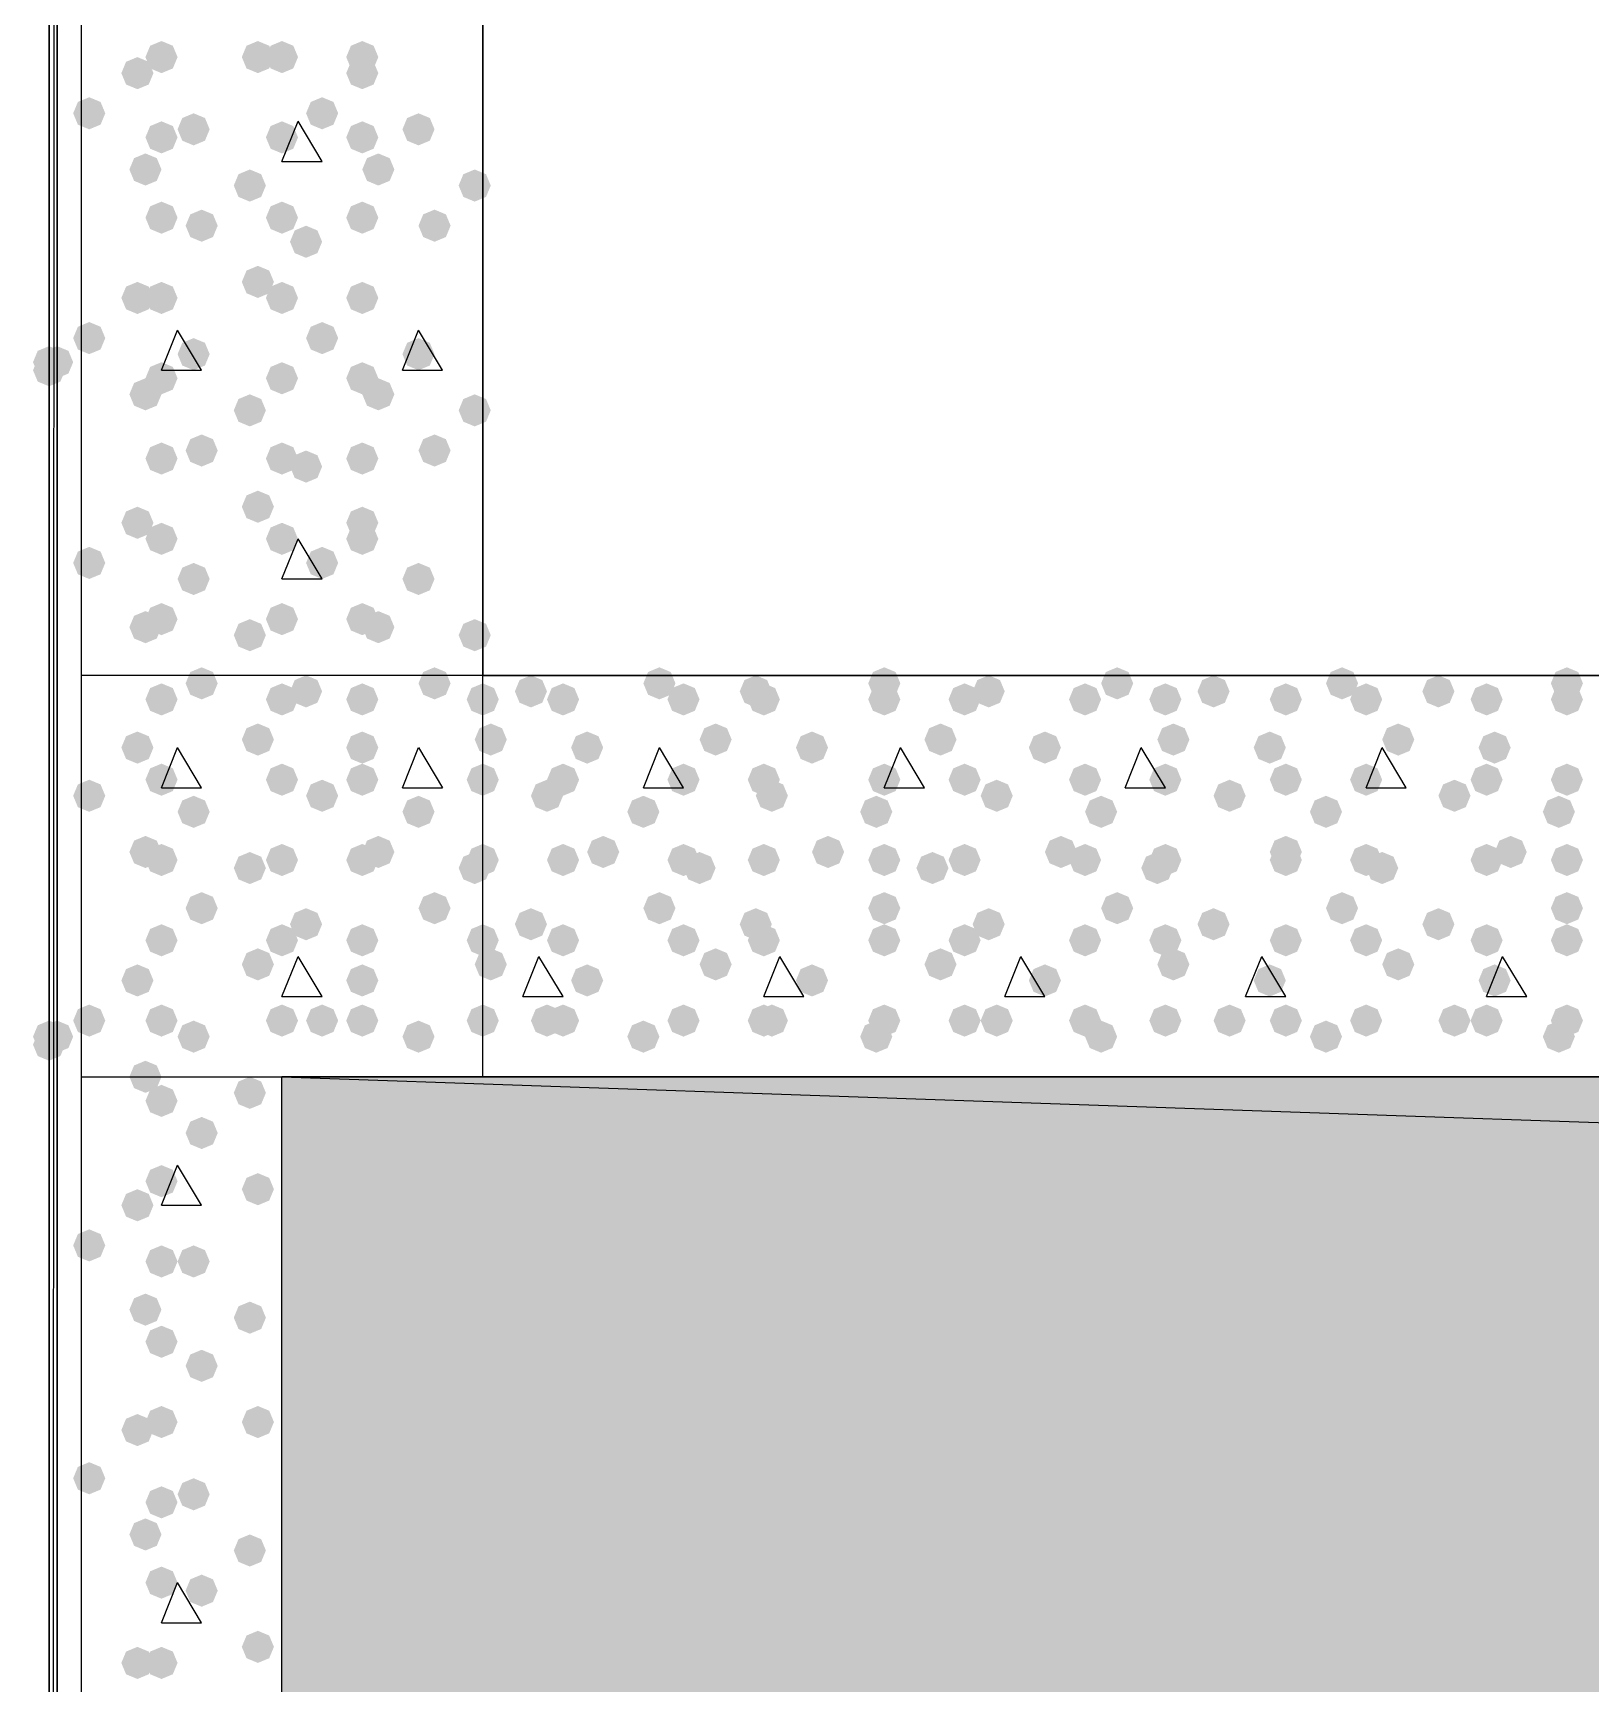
# Model space of a CAD drawing. Header units: millimetres. Extents: x 0 to 420, y 0 to 297.
# Drawn here: x 32.22 to 40.43, y 157.29 to 165.99 of the extents above; entities that cross this region are included whole.
import ezdxf

# ---------------------------------------------------------------- set-up
doc = ezdxf.new("R2010")
doc.units = ezdxf.units.MM
doc.layers.get('0').update_dxf_attribs({"linetype": 'CONTINUOUS'})

msp = doc.modelspace()

# ---------------------------------------------------------------- hatches: boundary and pattern name
at = {"true_color": 0x000007}
h = msp.add_hatch(color=0, dxfattribs=at)
h.paths.add_polyline_path([(32.342667, 226.271667), (32.342667, 82.677)], flags=0)
h.paths.add_polyline_path([(32.342667, 82.677), (32.342667, 226.271667)], flags=0)
at = {"true_color": 0x000008}
for points in [[(32.977667, 165.862), (32.952796, 165.802204), (32.893, 165.777333), (32.833204, 165.802204), (32.808333, 165.862), (32.833204, 165.921796), (32.893, 165.946667), (32.952796, 165.921796)], [(33.485667, 165.862), (33.460796, 165.802204), (33.401, 165.777333), (33.341204, 165.802204), (33.316333, 165.862), (33.341204, 165.921796), (33.401, 165.946667), (33.460796, 165.921796)], [(33.612667, 165.862), (33.587796, 165.802204), (33.528, 165.777333), (33.468204, 165.802204), (33.443333, 165.862), (33.468204, 165.921796), (33.528, 165.946667), (33.587796, 165.921796)], [(34.036, 165.862), (34.011129, 165.802204), (33.951333, 165.777333), (33.891537, 165.802204), (33.866667, 165.862), (33.891537, 165.921796), (33.951333, 165.946667), (34.011129, 165.921796)], [(32.850667, 165.777333), (32.825796, 165.717537), (32.766, 165.692667), (32.706204, 165.717537), (32.681333, 165.777333), (32.706204, 165.837129), (32.766, 165.862), (32.825796, 165.837129)], [(34.036, 165.777333), (34.011129, 165.717537), (33.951333, 165.692667), (33.891537, 165.717537), (33.866667, 165.777333), (33.891537, 165.837129), (33.951333, 165.862), (34.011129, 165.837129)], [(32.596667, 165.565667), (32.571796, 165.505871), (32.512, 165.481), (32.452204, 165.505871), (32.427333, 165.565667), (32.452204, 165.625462), (32.512, 165.650333), (32.571796, 165.625463)], [(33.824333, 165.565667), (33.799462, 165.505871), (33.739667, 165.481), (33.679871, 165.505871), (33.655, 165.565667), (33.679871, 165.625462), (33.739667, 165.650333), (33.799462, 165.625463)], [(33.147, 165.481), (33.122129, 165.421204), (33.062333, 165.396333), (33.002538, 165.421204), (32.977667, 165.481), (33.002537, 165.540796), (33.062333, 165.565667), (33.122129, 165.540796)], [(34.332333, 165.481), (34.307463, 165.421204), (34.247667, 165.396333), (34.187871, 165.421204), (34.163, 165.481), (34.187871, 165.540796), (34.247667, 165.565667), (34.307462, 165.540796)], [(32.977667, 165.438667), (32.952796, 165.378871), (32.893, 165.354), (32.833204, 165.378871), (32.808333, 165.438667), (32.833204, 165.498462), (32.893, 165.523333), (32.952796, 165.498463)], [(33.612667, 165.438667), (33.587796, 165.378871), (33.528, 165.354), (33.468204, 165.378871), (33.443333, 165.438667), (33.468204, 165.498462), (33.528, 165.523333), (33.587796, 165.498463)], [(34.036, 165.438667), (34.011129, 165.378871), (33.951333, 165.354), (33.891537, 165.378871), (33.866667, 165.438667), (33.891537, 165.498462), (33.951333, 165.523333), (34.011129, 165.498463)], [(32.893, 165.269333), (32.868129, 165.209537), (32.808333, 165.184667), (32.748537, 165.209537), (32.723667, 165.269333), (32.748537, 165.329129), (32.808333, 165.354), (32.868129, 165.329129)], [(34.120667, 165.269333), (34.095796, 165.209537), (34.036, 165.184667), (33.976204, 165.209537), (33.951333, 165.269333), (33.976204, 165.329129), (34.036, 165.354), (34.095796, 165.329129)], [(33.443333, 165.184667), (33.418463, 165.124871), (33.358667, 165.1), (33.298871, 165.124871), (33.274, 165.184667), (33.298871, 165.244462), (33.358667, 165.269333), (33.418462, 165.244463)], [(34.628667, 165.184667), (34.603796, 165.124871), (34.544, 165.1), (34.484204, 165.124871), (34.459333, 165.184667), (34.484204, 165.244462), (34.544, 165.269333), (34.603796, 165.244463)], [(32.977667, 165.015333), (32.952796, 164.955537), (32.893, 164.930667), (32.833204, 164.955537), (32.808333, 165.015333), (32.833204, 165.075129), (32.893, 165.1), (32.952796, 165.075129)], [(33.189333, 164.973), (33.164462, 164.913204), (33.104667, 164.888333), (33.044871, 164.913204), (33.02, 164.973), (33.044871, 165.032796), (33.104667, 165.057667), (33.164462, 165.032796)], [(33.612667, 165.015333), (33.587796, 164.955537), (33.528, 164.930667), (33.468204, 164.955537), (33.443333, 165.015333), (33.468204, 165.075129), (33.528, 165.1), (33.587796, 165.075129)], [(34.036, 165.015333), (34.011129, 164.955537), (33.951333, 164.930667), (33.891537, 164.955537), (33.866667, 165.015333), (33.891537, 165.075129), (33.951333, 165.1), (34.011129, 165.075129)], [(34.417, 164.973), (34.392129, 164.913204), (34.332333, 164.888333), (34.272538, 164.913204), (34.247667, 164.973), (34.272537, 165.032796), (34.332333, 165.057667), (34.392129, 165.032796)], [(33.739667, 164.888333), (33.714796, 164.828537), (33.655, 164.803667), (33.595204, 164.828537), (33.570333, 164.888333), (33.595204, 164.948129), (33.655, 164.973), (33.714796, 164.948129)], [(33.485667, 164.676667), (33.460796, 164.616871), (33.401, 164.592), (33.341204, 164.616871), (33.316333, 164.676667), (33.341204, 164.736462), (33.401, 164.761333), (33.460796, 164.736463)], [(32.850667, 164.592), (32.825796, 164.532204), (32.766, 164.507333), (32.706204, 164.532204), (32.681333, 164.592), (32.706204, 164.651796), (32.766, 164.676667), (32.825796, 164.651796)], [(32.977667, 164.592), (32.952796, 164.532204), (32.893, 164.507333), (32.833204, 164.532204), (32.808333, 164.592), (32.833204, 164.651796), (32.893, 164.676667), (32.952796, 164.651796)], [(33.612667, 164.592), (33.587796, 164.532204), (33.528, 164.507333), (33.468204, 164.532204), (33.443333, 164.592), (33.468204, 164.651796), (33.528, 164.676667), (33.587796, 164.651796)], [(34.036, 164.592), (34.011129, 164.532204), (33.951333, 164.507333), (33.891537, 164.532204), (33.866667, 164.592), (33.891537, 164.651796), (33.951333, 164.676667), (34.011129, 164.651796)], [(34.036, 164.592), (34.011129, 164.532204), (33.951333, 164.507333), (33.891537, 164.532204), (33.866667, 164.592), (33.891537, 164.651796), (33.951333, 164.676667), (34.011129, 164.651796)], [(32.596667, 164.380333), (32.571796, 164.320537), (32.512, 164.295667), (32.452204, 164.320537), (32.427333, 164.380333), (32.452204, 164.440129), (32.512, 164.465), (32.571796, 164.440129)], [(33.824333, 164.380333), (33.799462, 164.320537), (33.739667, 164.295667), (33.679871, 164.320537), (33.655, 164.380333), (33.679871, 164.440129), (33.739667, 164.465), (33.799462, 164.440129)], [(33.147, 164.295667), (33.122129, 164.235871), (33.062333, 164.211), (33.002538, 164.235871), (32.977667, 164.295667), (33.002537, 164.355462), (33.062333, 164.380333), (33.122129, 164.355463)], [(34.332333, 164.295667), (34.307463, 164.235871), (34.247667, 164.211), (34.187871, 164.235871), (34.163, 164.295667), (34.187871, 164.355462), (34.247667, 164.380333), (34.307462, 164.355463)], [(32.977667, 164.168667), (32.952796, 164.108871), (32.893, 164.084), (32.833204, 164.108871), (32.808333, 164.168667), (32.833204, 164.228462), (32.893, 164.253333), (32.952796, 164.228463)], [(33.612667, 164.168667), (33.587796, 164.108871), (33.528, 164.084), (33.468204, 164.108871), (33.443333, 164.168667), (33.468204, 164.228462), (33.528, 164.253333), (33.587796, 164.228463)], [(34.036, 164.168667), (34.011129, 164.108871), (33.951333, 164.084), (33.891537, 164.108871), (33.866667, 164.168667), (33.891537, 164.228462), (33.951333, 164.253333), (34.011129, 164.228463)], [(32.893, 164.084), (32.868129, 164.024204), (32.808333, 163.999333), (32.748537, 164.024204), (32.723667, 164.084), (32.748537, 164.143796), (32.808333, 164.168667), (32.868129, 164.143796)], [(34.120667, 164.084), (34.095796, 164.024204), (34.036, 163.999333), (33.976204, 164.024204), (33.951333, 164.084), (33.976204, 164.143796), (34.036, 164.168667), (34.095796, 164.143796)], [(33.443333, 163.999333), (33.418463, 163.939537), (33.358667, 163.914667), (33.298871, 163.939537), (33.274, 163.999333), (33.298871, 164.059129), (33.358667, 164.084), (33.418462, 164.059129)], [(34.628667, 163.999333), (34.603796, 163.939537), (34.544, 163.914667), (34.484204, 163.939537), (34.459333, 163.999333), (34.484204, 164.059129), (34.544, 164.084), (34.603796, 164.059129)], [(32.977667, 163.745333), (32.952796, 163.685537), (32.893, 163.660667), (32.833204, 163.685537), (32.808333, 163.745333), (32.833204, 163.805129), (32.893, 163.83), (32.952796, 163.805129)], [(33.189333, 163.787667), (33.164462, 163.727871), (33.104667, 163.703), (33.044871, 163.727871), (33.02, 163.787667), (33.044871, 163.847462), (33.104667, 163.872333), (33.164462, 163.847463)], [(33.612667, 163.745333), (33.587796, 163.685537), (33.528, 163.660667), (33.468204, 163.685537), (33.443333, 163.745333), (33.468204, 163.805129), (33.528, 163.83), (33.587796, 163.805129)], [(34.036, 163.745333), (34.011129, 163.685537), (33.951333, 163.660667), (33.891537, 163.685537), (33.866667, 163.745333), (33.891537, 163.805129), (33.951333, 163.83), (34.011129, 163.805129)], [(34.417, 163.787667), (34.392129, 163.727871), (34.332333, 163.703), (34.272538, 163.727871), (34.247667, 163.787667), (34.272537, 163.847462), (34.332333, 163.872333), (34.392129, 163.847463)], [(33.739667, 163.703), (33.714796, 163.643204), (33.655, 163.618333), (33.595204, 163.643204), (33.570333, 163.703), (33.595204, 163.762796), (33.655, 163.787667), (33.714796, 163.762796)], [(33.485667, 163.491333), (33.460796, 163.431537), (33.401, 163.406667), (33.341204, 163.431537), (33.316333, 163.491333), (33.341204, 163.551129), (33.401, 163.576), (33.460796, 163.551129)], [(32.850667, 163.406667), (32.825796, 163.346871), (32.766, 163.322), (32.706204, 163.346871), (32.681333, 163.406667), (32.706204, 163.466462), (32.766, 163.491333), (32.825796, 163.466463)], [(34.036, 163.406667), (34.011129, 163.346871), (33.951333, 163.322), (33.891537, 163.346871), (33.866667, 163.406667), (33.891537, 163.466462), (33.951333, 163.491333), (34.011129, 163.466463)], [(32.977667, 163.322), (32.952796, 163.262204), (32.893, 163.237333), (32.833204, 163.262204), (32.808333, 163.322), (32.833204, 163.381796), (32.893, 163.406667), (32.952796, 163.381796)], [(33.612667, 163.322), (33.587796, 163.262204), (33.528, 163.237333), (33.468204, 163.262204), (33.443333, 163.322), (33.468204, 163.381796), (33.528, 163.406667), (33.587796, 163.381796)], [(34.036, 163.322), (34.011129, 163.262204), (33.951333, 163.237333), (33.891537, 163.262204), (33.866667, 163.322), (33.891537, 163.381796), (33.951333, 163.406667), (34.011129, 163.381796)], [(32.596667, 163.195), (32.571796, 163.135204), (32.512, 163.110333), (32.452204, 163.135204), (32.427333, 163.195), (32.452204, 163.254796), (32.512, 163.279667), (32.571796, 163.254796)], [(33.824333, 163.195), (33.799462, 163.135204), (33.739667, 163.110333), (33.679871, 163.135204), (33.655, 163.195), (33.679871, 163.254796), (33.739667, 163.279667), (33.799462, 163.254796)], [(33.147, 163.110333), (33.122129, 163.050537), (33.062333, 163.025667), (33.002538, 163.050537), (32.977667, 163.110333), (33.002537, 163.170129), (33.062333, 163.195), (33.122129, 163.170129)], [(34.332333, 163.110333), (34.307463, 163.050537), (34.247667, 163.025667), (34.187871, 163.050537), (34.163, 163.110333), (34.187871, 163.170129), (34.247667, 163.195), (34.307462, 163.170129)], [(32.977667, 162.898667), (32.952796, 162.838871), (32.893, 162.814), (32.833204, 162.838871), (32.808333, 162.898667), (32.833204, 162.958462), (32.893, 162.983333), (32.952796, 162.958463)], [(33.612667, 162.898667), (33.587796, 162.838871), (33.528, 162.814), (33.468204, 162.838871), (33.443333, 162.898667), (33.468204, 162.958462), (33.528, 162.983333), (33.587796, 162.958463)], [(34.036, 162.898667), (34.011129, 162.838871), (33.951333, 162.814), (33.891537, 162.838871), (33.866667, 162.898667), (33.891537, 162.958462), (33.951333, 162.983333), (34.011129, 162.958463)], [(32.893, 162.856333), (32.868129, 162.796537), (32.808333, 162.771667), (32.748537, 162.796537), (32.723667, 162.856333), (32.748537, 162.916129), (32.808333, 162.941), (32.868129, 162.916129)], [(33.443333, 162.814), (33.418463, 162.754204), (33.358667, 162.729333), (33.298871, 162.754204), (33.274, 162.814), (33.298871, 162.873796), (33.358667, 162.898667), (33.418462, 162.873796)], [(34.120667, 162.856333), (34.095796, 162.796537), (34.036, 162.771667), (33.976204, 162.796537), (33.951333, 162.856333), (33.976204, 162.916129), (34.036, 162.941), (34.095796, 162.916129)], [(34.628667, 162.814), (34.603796, 162.754204), (34.544, 162.729333), (34.484204, 162.754204), (34.459333, 162.814), (34.484204, 162.873796), (34.544, 162.898667), (34.603796, 162.873796)], [(34.925, 162.517667), (34.900129, 162.457871), (34.840333, 162.433), (34.780538, 162.457871), (34.755667, 162.517667), (34.780537, 162.577462), (34.840333, 162.602333), (34.900129, 162.577463)], [(35.602333, 162.56), (35.577463, 162.500204), (35.517667, 162.475333), (35.457871, 162.500204), (35.433, 162.56), (35.457871, 162.619796), (35.517667, 162.644667), (35.577462, 162.619796)], [(36.110333, 162.517667), (36.085463, 162.457871), (36.025667, 162.433), (35.965871, 162.457871), (35.941, 162.517667), (35.965871, 162.577462), (36.025667, 162.602333), (36.085462, 162.577463)], [(36.787667, 162.56), (36.762796, 162.500204), (36.703, 162.475333), (36.643204, 162.500204), (36.618333, 162.56), (36.643204, 162.619796), (36.703, 162.644667), (36.762796, 162.619796)], [(37.338, 162.517667), (37.313129, 162.457871), (37.253333, 162.433), (37.193537, 162.457871), (37.168667, 162.517667), (37.193537, 162.577462), (37.253333, 162.602333), (37.313129, 162.577463)], [(38.015333, 162.56), (37.990463, 162.500204), (37.930667, 162.475333), (37.870871, 162.500204), (37.846, 162.56), (37.870871, 162.619796), (37.930667, 162.644667), (37.990462, 162.619796)], [(38.523333, 162.517667), (38.498463, 162.457871), (38.438667, 162.433), (38.378871, 162.457871), (38.354, 162.517667), (38.378871, 162.577462), (38.438667, 162.602333), (38.498462, 162.577463)], [(39.200667, 162.56), (39.175796, 162.500204), (39.116, 162.475333), (39.056204, 162.500204), (39.031333, 162.56), (39.056204, 162.619796), (39.116, 162.644667), (39.175796, 162.619796)], [(39.708667, 162.517667), (39.683796, 162.457871), (39.624, 162.433), (39.564204, 162.457871), (39.539333, 162.517667), (39.564204, 162.577462), (39.624, 162.602333), (39.683796, 162.577463)], [(40.386, 162.56), (40.361129, 162.500204), (40.301333, 162.475333), (40.241537, 162.500204), (40.216667, 162.56), (40.241537, 162.619796), (40.301333, 162.644667), (40.361129, 162.619796)], [(34.671, 162.475333), (34.646129, 162.415537), (34.586333, 162.390667), (34.526537, 162.415537), (34.501667, 162.475333), (34.526537, 162.535129), (34.586333, 162.56), (34.646129, 162.535129)], [(35.094333, 162.475333), (35.069462, 162.415537), (35.009667, 162.390667), (34.949871, 162.415537), (34.925, 162.475333), (34.949871, 162.535129), (35.009667, 162.56), (35.069462, 162.535129)], [(35.729333, 162.475333), (35.704462, 162.415537), (35.644667, 162.390667), (35.584871, 162.415537), (35.56, 162.475333), (35.584871, 162.535129), (35.644667, 162.56), (35.704462, 162.535129)], [(36.152667, 162.475333), (36.127796, 162.415537), (36.068, 162.390667), (36.008204, 162.415537), (35.983333, 162.475333), (36.008204, 162.535129), (36.068, 162.56), (36.127796, 162.535129)], [(36.787667, 162.475333), (36.762796, 162.415537), (36.703, 162.390667), (36.643204, 162.415537), (36.618333, 162.475333), (36.643204, 162.535129), (36.703, 162.56), (36.762796, 162.535129)], [(37.211, 162.475333), (37.186129, 162.415537), (37.126333, 162.390667), (37.066537, 162.415537), (37.041667, 162.475333), (37.066537, 162.535129), (37.126333, 162.56), (37.186129, 162.535129)], [(37.846, 162.475333), (37.821129, 162.415537), (37.761333, 162.390667), (37.701537, 162.415537), (37.676667, 162.475333), (37.701537, 162.535129), (37.761333, 162.56), (37.821129, 162.535129)], [(38.269333, 162.475333), (38.244462, 162.415537), (38.184667, 162.390667), (38.124871, 162.415537), (38.1, 162.475333), (38.124871, 162.535129), (38.184667, 162.56), (38.244462, 162.535129)], [(38.904333, 162.475333), (38.879462, 162.415537), (38.819667, 162.390667), (38.759871, 162.415537), (38.735, 162.475333), (38.759871, 162.535129), (38.819667, 162.56), (38.879462, 162.535129)], [(39.327667, 162.475333), (39.302796, 162.415537), (39.243, 162.390667), (39.183204, 162.415537), (39.158333, 162.475333), (39.183204, 162.535129), (39.243, 162.56), (39.302796, 162.535129)], [(39.962667, 162.475333), (39.937796, 162.415537), (39.878, 162.390667), (39.818204, 162.415537), (39.793333, 162.475333), (39.818204, 162.535129), (39.878, 162.56), (39.937796, 162.535129)], [(40.386, 162.475333), (40.361129, 162.415537), (40.301333, 162.390667), (40.241537, 162.415537), (40.216667, 162.475333), (40.241537, 162.535129), (40.301333, 162.56), (40.361129, 162.535129)], [(34.713333, 162.263667), (34.688463, 162.203871), (34.628667, 162.179), (34.568871, 162.203871), (34.544, 162.263667), (34.568871, 162.323462), (34.628667, 162.348333), (34.688462, 162.323463)], [(35.898667, 162.263667), (35.873796, 162.203871), (35.814, 162.179), (35.754204, 162.203871), (35.729333, 162.263667), (35.754204, 162.323462), (35.814, 162.348333), (35.873796, 162.323463)], [(37.084, 162.263667), (37.059129, 162.203871), (36.999333, 162.179), (36.939538, 162.203871), (36.914667, 162.263667), (36.939537, 162.323462), (36.999333, 162.348333), (37.059129, 162.323463)], [(38.311667, 162.263667), (38.286796, 162.203871), (38.227, 162.179), (38.167204, 162.203871), (38.142333, 162.263667), (38.167204, 162.323462), (38.227, 162.348333), (38.286796, 162.323463)], [(39.497, 162.263667), (39.472129, 162.203871), (39.412333, 162.179), (39.352538, 162.203871), (39.327667, 162.263667), (39.352537, 162.323462), (39.412333, 162.348333), (39.472129, 162.323463)], [(35.221333, 162.221333), (35.196463, 162.161537), (35.136667, 162.136667), (35.076871, 162.161537), (35.052, 162.221333), (35.076871, 162.281129), (35.136667, 162.306), (35.196462, 162.281129)], [(36.406667, 162.221333), (36.381796, 162.161537), (36.322, 162.136667), (36.262204, 162.161537), (36.237333, 162.221333), (36.262204, 162.281129), (36.322, 162.306), (36.381796, 162.281129)], [(37.634333, 162.221333), (37.609462, 162.161537), (37.549667, 162.136667), (37.489871, 162.161537), (37.465, 162.221333), (37.489871, 162.281129), (37.549667, 162.306), (37.609462, 162.281129)], [(38.819667, 162.221333), (38.794796, 162.161537), (38.735, 162.136667), (38.675204, 162.161537), (38.650333, 162.221333), (38.675204, 162.281129), (38.735, 162.306), (38.794796, 162.281129)], [(40.005, 162.221333), (39.980129, 162.161537), (39.920333, 162.136667), (39.860538, 162.161537), (39.835667, 162.221333), (39.860537, 162.281129), (39.920333, 162.306), (39.980129, 162.281129)], [(34.671, 162.052), (34.646129, 161.992204), (34.586333, 161.967333), (34.526537, 161.992204), (34.501667, 162.052), (34.526537, 162.111796), (34.586333, 162.136667), (34.646129, 162.111796)], [(35.094333, 162.052), (35.069462, 161.992204), (35.009667, 161.967333), (34.949871, 161.992204), (34.925, 162.052), (34.949871, 162.111796), (35.009667, 162.136667), (35.069462, 162.111796)], [(35.729333, 162.052), (35.704462, 161.992204), (35.644667, 161.967333), (35.584871, 161.992204), (35.56, 162.052), (35.584871, 162.111796), (35.644667, 162.136667), (35.704462, 162.111796)], [(36.152667, 162.052), (36.127796, 161.992204), (36.068, 161.967333), (36.008204, 161.992204), (35.983333, 162.052), (36.008204, 162.111796), (36.068, 162.136667), (36.127796, 162.111796)], [(36.787667, 162.052), (36.762796, 161.992204), (36.703, 161.967333), (36.643204, 161.992204), (36.618333, 162.052), (36.643204, 162.111796), (36.703, 162.136667), (36.762796, 162.111796)], [(37.211, 162.052), (37.186129, 161.992204), (37.126333, 161.967333), (37.066537, 161.992204), (37.041667, 162.052), (37.066537, 162.111796), (37.126333, 162.136667), (37.186129, 162.111796)], [(37.846, 162.052), (37.821129, 161.992204), (37.761333, 161.967333), (37.701537, 161.992204), (37.676667, 162.052), (37.701537, 162.111796), (37.761333, 162.136667), (37.821129, 162.111796)], [(38.269333, 162.052), (38.244462, 161.992204), (38.184667, 161.967333), (38.124871, 161.992204), (38.1, 162.052), (38.124871, 162.111796), (38.184667, 162.136667), (38.244462, 162.111796)], [(38.904333, 162.052), (38.879462, 161.992204), (38.819667, 161.967333), (38.759871, 161.992204), (38.735, 162.052), (38.759871, 162.111796), (38.819667, 162.136667), (38.879462, 162.111796)], [(39.327667, 162.052), (39.302796, 161.992204), (39.243, 161.967333), (39.183204, 161.992204), (39.158333, 162.052), (39.183204, 162.111796), (39.243, 162.136667), (39.302796, 162.111796)], [(39.962667, 162.052), (39.937796, 161.992204), (39.878, 161.967333), (39.818204, 161.992204), (39.793333, 162.052), (39.818204, 162.111796), (39.878, 162.136667), (39.937796, 162.111796)], [(40.386, 162.052), (40.361129, 161.992204), (40.301333, 161.967333), (40.241537, 161.992204), (40.216667, 162.052), (40.241537, 162.111796), (40.301333, 162.136667), (40.361129, 162.111796)], [(35.009667, 161.967333), (34.984796, 161.907537), (34.925, 161.882667), (34.865204, 161.907537), (34.840333, 161.967333), (34.865204, 162.027129), (34.925, 162.052), (34.984796, 162.027129)], [(36.195, 161.967333), (36.170129, 161.907537), (36.110333, 161.882667), (36.050538, 161.907537), (36.025667, 161.967333), (36.050537, 162.027129), (36.110333, 162.052), (36.170129, 162.027129)], [(37.380333, 161.967333), (37.355463, 161.907537), (37.295667, 161.882667), (37.235871, 161.907537), (37.211, 161.967333), (37.235871, 162.027129), (37.295667, 162.052), (37.355462, 162.027129)], [(38.608, 161.967333), (38.583129, 161.907537), (38.523333, 161.882667), (38.463538, 161.907537), (38.438667, 161.967333), (38.463537, 162.027129), (38.523333, 162.052), (38.583129, 162.027129)], [(39.793333, 161.967333), (39.768463, 161.907537), (39.708667, 161.882667), (39.648871, 161.907537), (39.624, 161.967333), (39.648871, 162.027129), (39.708667, 162.052), (39.768462, 162.027129)], [(35.517667, 161.882667), (35.492796, 161.822871), (35.433, 161.798), (35.373204, 161.822871), (35.348333, 161.882667), (35.373204, 161.942462), (35.433, 161.967333), (35.492796, 161.942463)], [(36.745333, 161.882667), (36.720463, 161.822871), (36.660667, 161.798), (36.600871, 161.822871), (36.576, 161.882667), (36.600871, 161.942462), (36.660667, 161.967333), (36.720462, 161.942463)], [(37.930667, 161.882667), (37.905796, 161.822871), (37.846, 161.798), (37.786204, 161.822871), (37.761333, 161.882667), (37.786204, 161.942462), (37.846, 161.967333), (37.905796, 161.942463)], [(39.116, 161.882667), (39.091129, 161.822871), (39.031333, 161.798), (38.971537, 161.822871), (38.946667, 161.882667), (38.971537, 161.942462), (39.031333, 161.967333), (39.091129, 161.942463)], [(40.343667, 161.882667), (40.318796, 161.822871), (40.259, 161.798), (40.199204, 161.822871), (40.174333, 161.882667), (40.199204, 161.942462), (40.259, 161.967333), (40.318796, 161.942463)], [(35.306, 161.671), (35.281129, 161.611204), (35.221333, 161.586333), (35.161537, 161.611204), (35.136667, 161.671), (35.161537, 161.730796), (35.221333, 161.755667), (35.281129, 161.730796)], [(36.491333, 161.671), (36.466462, 161.611204), (36.406667, 161.586333), (36.346871, 161.611204), (36.322, 161.671), (36.346871, 161.730796), (36.406667, 161.755667), (36.466462, 161.730796)], [(37.719, 161.671), (37.694129, 161.611204), (37.634333, 161.586333), (37.574538, 161.611204), (37.549667, 161.671), (37.574537, 161.730796), (37.634333, 161.755667), (37.694129, 161.730796)], [(38.904333, 161.671), (38.879462, 161.611204), (38.819667, 161.586333), (38.759871, 161.611204), (38.735, 161.671), (38.759871, 161.730796), (38.819667, 161.755667), (38.879462, 161.730796)], [(40.089667, 161.671), (40.064796, 161.611204), (40.005, 161.586333), (39.945204, 161.611204), (39.920333, 161.671), (39.945204, 161.730796), (40.005, 161.755667), (40.064796, 161.730796)], [(34.671, 161.628667), (34.646129, 161.568871), (34.586333, 161.544), (34.526537, 161.568871), (34.501667, 161.628667), (34.526537, 161.688462), (34.586333, 161.713333), (34.646129, 161.688463)], [(35.094333, 161.628667), (35.069462, 161.568871), (35.009667, 161.544), (34.949871, 161.568871), (34.925, 161.628667), (34.949871, 161.688462), (35.009667, 161.713333), (35.069462, 161.688463)], [(35.729333, 161.628667), (35.704462, 161.568871), (35.644667, 161.544), (35.584871, 161.568871), (35.56, 161.628667), (35.584871, 161.688462), (35.644667, 161.713333), (35.704462, 161.688463)], [(35.814, 161.586333), (35.789129, 161.526537), (35.729333, 161.501667), (35.669538, 161.526537), (35.644667, 161.586333), (35.669537, 161.646129), (35.729333, 161.671), (35.789129, 161.646129)], [(36.152667, 161.628667), (36.127796, 161.568871), (36.068, 161.544), (36.008204, 161.568871), (35.983333, 161.628667), (36.008204, 161.688462), (36.068, 161.713333), (36.127796, 161.688463)], [(36.787667, 161.628667), (36.762796, 161.568871), (36.703, 161.544), (36.643204, 161.568871), (36.618333, 161.628667), (36.643204, 161.688462), (36.703, 161.713333), (36.762796, 161.688463)], [(37.041667, 161.586333), (37.016796, 161.526537), (36.957, 161.501667), (36.897204, 161.526537), (36.872333, 161.586333), (36.897204, 161.646129), (36.957, 161.671), (37.016796, 161.646129)], [(37.211, 161.628667), (37.186129, 161.568871), (37.126333, 161.544), (37.066537, 161.568871), (37.041667, 161.628667), (37.066537, 161.688462), (37.126333, 161.713333), (37.186129, 161.688463)], [(37.846, 161.628667), (37.821129, 161.568871), (37.761333, 161.544), (37.701537, 161.568871), (37.676667, 161.628667), (37.701537, 161.688462), (37.761333, 161.713333), (37.821129, 161.688463)], [(38.227, 161.586333), (38.202129, 161.526537), (38.142333, 161.501667), (38.082538, 161.526537), (38.057667, 161.586333), (38.082537, 161.646129), (38.142333, 161.671), (38.202129, 161.646129)], [(38.269333, 161.628667), (38.244462, 161.568871), (38.184667, 161.544), (38.124871, 161.568871), (38.1, 161.628667), (38.124871, 161.688462), (38.184667, 161.713333), (38.244462, 161.688463)], [(38.904333, 161.628667), (38.879462, 161.568871), (38.819667, 161.544), (38.759871, 161.568871), (38.735, 161.628667), (38.759871, 161.688462), (38.819667, 161.713333), (38.879462, 161.688463)], [(39.327667, 161.628667), (39.302796, 161.568871), (39.243, 161.544), (39.183204, 161.568871), (39.158333, 161.628667), (39.183204, 161.688462), (39.243, 161.713333), (39.302796, 161.688463)], [(39.412333, 161.586333), (39.387463, 161.526537), (39.327667, 161.501667), (39.267871, 161.526537), (39.243, 161.586333), (39.267871, 161.646129), (39.327667, 161.671), (39.387462, 161.646129)], [(39.962667, 161.628667), (39.937796, 161.568871), (39.878, 161.544), (39.818204, 161.568871), (39.793333, 161.628667), (39.818204, 161.688462), (39.878, 161.713333), (39.937796, 161.688463)], [(40.386, 161.628667), (40.361129, 161.568871), (40.301333, 161.544), (40.241537, 161.568871), (40.216667, 161.628667), (40.241537, 161.688462), (40.301333, 161.713333), (40.361129, 161.688463)], [(35.602333, 161.374667), (35.577463, 161.314871), (35.517667, 161.29), (35.457871, 161.314871), (35.433, 161.374667), (35.457871, 161.434462), (35.517667, 161.459333), (35.577462, 161.434463)], [(36.787667, 161.374667), (36.762796, 161.314871), (36.703, 161.29), (36.643204, 161.314871), (36.618333, 161.374667), (36.643204, 161.434462), (36.703, 161.459333), (36.762796, 161.434463)], [(38.015333, 161.374667), (37.990463, 161.314871), (37.930667, 161.29), (37.870871, 161.314871), (37.846, 161.374667), (37.870871, 161.434462), (37.930667, 161.459333), (37.990462, 161.434463)], [(39.200667, 161.374667), (39.175796, 161.314871), (39.116, 161.29), (39.056204, 161.314871), (39.031333, 161.374667), (39.056204, 161.434462), (39.116, 161.459333), (39.175796, 161.434463)], [(40.386, 161.374667), (40.361129, 161.314871), (40.301333, 161.29), (40.241537, 161.314871), (40.216667, 161.374667), (40.241537, 161.434462), (40.301333, 161.459333), (40.361129, 161.434463)], [(34.671, 161.205333), (34.646129, 161.145537), (34.586333, 161.120667), (34.526537, 161.145537), (34.501667, 161.205333), (34.526537, 161.265129), (34.586333, 161.29), (34.646129, 161.265129)], [(34.925, 161.29), (34.900129, 161.230204), (34.840333, 161.205333), (34.780538, 161.230204), (34.755667, 161.29), (34.780537, 161.349796), (34.840333, 161.374667), (34.900129, 161.349796)], [(35.094333, 161.205333), (35.069462, 161.145537), (35.009667, 161.120667), (34.949871, 161.145537), (34.925, 161.205333), (34.949871, 161.265129), (35.009667, 161.29), (35.069462, 161.265129)], [(35.729333, 161.205333), (35.704462, 161.145537), (35.644667, 161.120667), (35.584871, 161.145537), (35.56, 161.205333), (35.584871, 161.265129), (35.644667, 161.29), (35.704462, 161.265129)], [(36.110333, 161.29), (36.085463, 161.230204), (36.025667, 161.205333), (35.965871, 161.230204), (35.941, 161.29), (35.965871, 161.349796), (36.025667, 161.374667), (36.085462, 161.349796)], [(36.152667, 161.205333), (36.127796, 161.145537), (36.068, 161.120667), (36.008204, 161.145537), (35.983333, 161.205333), (36.008204, 161.265129), (36.068, 161.29), (36.127796, 161.265129)], [(36.787667, 161.205333), (36.762796, 161.145537), (36.703, 161.120667), (36.643204, 161.145537), (36.618333, 161.205333), (36.643204, 161.265129), (36.703, 161.29), (36.762796, 161.265129)], [(37.211, 161.205333), (37.186129, 161.145537), (37.126333, 161.120667), (37.066537, 161.145537), (37.041667, 161.205333), (37.066537, 161.265129), (37.126333, 161.29), (37.186129, 161.265129)], [(37.338, 161.29), (37.313129, 161.230204), (37.253333, 161.205333), (37.193537, 161.230204), (37.168667, 161.29), (37.193537, 161.349796), (37.253333, 161.374667), (37.313129, 161.349796)], [(37.846, 161.205333), (37.821129, 161.145537), (37.761333, 161.120667), (37.701537, 161.145537), (37.676667, 161.205333), (37.701537, 161.265129), (37.761333, 161.29), (37.821129, 161.265129)], [(38.269333, 161.205333), (38.244462, 161.145537), (38.184667, 161.120667), (38.124871, 161.145537), (38.1, 161.205333), (38.124871, 161.265129), (38.184667, 161.29), (38.244462, 161.265129)], [(38.523333, 161.29), (38.498463, 161.230204), (38.438667, 161.205333), (38.378871, 161.230204), (38.354, 161.29), (38.378871, 161.349796), (38.438667, 161.374667), (38.498462, 161.349796)], [(38.904333, 161.205333), (38.879462, 161.145537), (38.819667, 161.120667), (38.759871, 161.145537), (38.735, 161.205333), (38.759871, 161.265129), (38.819667, 161.29), (38.879462, 161.265129)], [(39.327667, 161.205333), (39.302796, 161.145537), (39.243, 161.120667), (39.183204, 161.145537), (39.158333, 161.205333), (39.183204, 161.265129), (39.243, 161.29), (39.302796, 161.265129)], [(39.708667, 161.29), (39.683796, 161.230204), (39.624, 161.205333), (39.564204, 161.230204), (39.539333, 161.29), (39.564204, 161.349796), (39.624, 161.374667), (39.683796, 161.349796)], [(39.962667, 161.205333), (39.937796, 161.145537), (39.878, 161.120667), (39.818204, 161.145537), (39.793333, 161.205333), (39.818204, 161.265129), (39.878, 161.29), (39.937796, 161.265129)], [(40.386, 161.205333), (40.361129, 161.145537), (40.301333, 161.120667), (40.241537, 161.145537), (40.216667, 161.205333), (40.241537, 161.265129), (40.301333, 161.29), (40.361129, 161.265129)], [(34.713333, 161.078333), (34.688463, 161.018537), (34.628667, 160.993667), (34.568871, 161.018537), (34.544, 161.078333), (34.568871, 161.138129), (34.628667, 161.163), (34.688462, 161.138129)], [(35.898667, 161.078333), (35.873796, 161.018537), (35.814, 160.993667), (35.754204, 161.018537), (35.729333, 161.078333), (35.754204, 161.138129), (35.814, 161.163), (35.873796, 161.138129)], [(37.084, 161.078333), (37.059129, 161.018537), (36.999333, 160.993667), (36.939538, 161.018537), (36.914667, 161.078333), (36.939537, 161.138129), (36.999333, 161.163), (37.059129, 161.138129)], [(38.311667, 161.078333), (38.286796, 161.018537), (38.227, 160.993667), (38.167204, 161.018537), (38.142333, 161.078333), (38.167204, 161.138129), (38.227, 161.163), (38.286796, 161.138129)], [(39.497, 161.078333), (39.472129, 161.018537), (39.412333, 160.993667), (39.352538, 161.018537), (39.327667, 161.078333), (39.352537, 161.138129), (39.412333, 161.163), (39.472129, 161.138129)], [(35.221333, 160.993667), (35.196463, 160.933871), (35.136667, 160.909), (35.076871, 160.933871), (35.052, 160.993667), (35.076871, 161.053462), (35.136667, 161.078333), (35.196462, 161.053463)], [(36.406667, 160.993667), (36.381796, 160.933871), (36.322, 160.909), (36.262204, 160.933871), (36.237333, 160.993667), (36.262204, 161.053462), (36.322, 161.078333), (36.381796, 161.053463)], [(37.634333, 160.993667), (37.609462, 160.933871), (37.549667, 160.909), (37.489871, 160.933871), (37.465, 160.993667), (37.489871, 161.053462), (37.549667, 161.078333), (37.609462, 161.053463)], [(38.819667, 160.993667), (38.794796, 160.933871), (38.735, 160.909), (38.675204, 160.933871), (38.650333, 160.993667), (38.675204, 161.053462), (38.735, 161.078333), (38.794796, 161.053463)], [(40.005, 160.993667), (39.980129, 160.933871), (39.920333, 160.909), (39.860538, 160.933871), (39.835667, 160.993667), (39.860537, 161.053462), (39.920333, 161.078333), (39.980129, 161.053463)], [(34.671, 160.782), (34.646129, 160.722204), (34.586333, 160.697333), (34.526537, 160.722204), (34.501667, 160.782), (34.526537, 160.841796), (34.586333, 160.866667), (34.646129, 160.841796)], [(35.009667, 160.782), (34.984796, 160.722204), (34.925, 160.697333), (34.865204, 160.722204), (34.840333, 160.782), (34.865204, 160.841796), (34.925, 160.866667), (34.984796, 160.841796)], [(35.094333, 160.782), (35.069462, 160.722204), (35.009667, 160.697333), (34.949871, 160.722204), (34.925, 160.782), (34.949871, 160.841796), (35.009667, 160.866667), (35.069462, 160.841796)], [(35.729333, 160.782), (35.704462, 160.722204), (35.644667, 160.697333), (35.584871, 160.722204), (35.56, 160.782), (35.584871, 160.841796), (35.644667, 160.866667), (35.704462, 160.841796)], [(36.152667, 160.782), (36.127796, 160.722204), (36.068, 160.697333), (36.008204, 160.722204), (35.983333, 160.782), (36.008204, 160.841796), (36.068, 160.866667), (36.127796, 160.841796)], [(36.195, 160.782), (36.170129, 160.722204), (36.110333, 160.697333), (36.050538, 160.722204), (36.025667, 160.782), (36.050537, 160.841796), (36.110333, 160.866667), (36.170129, 160.841796)], [(36.787667, 160.782), (36.762796, 160.722204), (36.703, 160.697333), (36.643204, 160.722204), (36.618333, 160.782), (36.643204, 160.841796), (36.703, 160.866667), (36.762796, 160.841796)], [(37.211, 160.782), (37.186129, 160.722204), (37.126333, 160.697333), (37.066537, 160.722204), (37.041667, 160.782), (37.066537, 160.841796), (37.126333, 160.866667), (37.186129, 160.841796)], [(37.380333, 160.782), (37.355463, 160.722204), (37.295667, 160.697333), (37.235871, 160.722204), (37.211, 160.782), (37.235871, 160.841796), (37.295667, 160.866667), (37.355462, 160.841796)], [(37.846, 160.782), (37.821129, 160.722204), (37.761333, 160.697333), (37.701537, 160.722204), (37.676667, 160.782), (37.701537, 160.841796), (37.761333, 160.866667), (37.821129, 160.841796)], [(38.269333, 160.782), (38.244462, 160.722204), (38.184667, 160.697333), (38.124871, 160.722204), (38.1, 160.782), (38.124871, 160.841796), (38.184667, 160.866667), (38.244462, 160.841796)], [(38.608, 160.782), (38.583129, 160.722204), (38.523333, 160.697333), (38.463538, 160.722204), (38.438667, 160.782), (38.463537, 160.841796), (38.523333, 160.866667), (38.583129, 160.841796)], [(38.904333, 160.782), (38.879462, 160.722204), (38.819667, 160.697333), (38.759871, 160.722204), (38.735, 160.782), (38.759871, 160.841796), (38.819667, 160.866667), (38.879462, 160.841796)], [(39.327667, 160.782), (39.302796, 160.722204), (39.243, 160.697333), (39.183204, 160.722204), (39.158333, 160.782), (39.183204, 160.841796), (39.243, 160.866667), (39.302796, 160.841796)], [(39.793333, 160.782), (39.768463, 160.722204), (39.708667, 160.697333), (39.648871, 160.722204), (39.624, 160.782), (39.648871, 160.841796), (39.708667, 160.866667), (39.768462, 160.841796)], [(39.962667, 160.782), (39.937796, 160.722204), (39.878, 160.697333), (39.818204, 160.722204), (39.793333, 160.782), (39.818204, 160.841796), (39.878, 160.866667), (39.937796, 160.841796)], [(40.386, 160.782), (40.361129, 160.722204), (40.301333, 160.697333), (40.241537, 160.722204), (40.216667, 160.782), (40.241537, 160.841796), (40.301333, 160.866667), (40.361129, 160.841796)], [(35.517667, 160.697333), (35.492796, 160.637537), (35.433, 160.612667), (35.373204, 160.637537), (35.348333, 160.697333), (35.373204, 160.757129), (35.433, 160.782), (35.492796, 160.757129)], [(36.745333, 160.697333), (36.720463, 160.637537), (36.660667, 160.612667), (36.600871, 160.637537), (36.576, 160.697333), (36.600871, 160.757129), (36.660667, 160.782), (36.720462, 160.757129)], [(37.930667, 160.697333), (37.905796, 160.637537), (37.846, 160.612667), (37.786204, 160.637537), (37.761333, 160.697333), (37.786204, 160.757129), (37.846, 160.782), (37.905796, 160.757129)], [(39.116, 160.697333), (39.091129, 160.637537), (39.031333, 160.612667), (38.971537, 160.637537), (38.946667, 160.697333), (38.971537, 160.757129), (39.031333, 160.782), (39.091129, 160.757129)], [(40.343667, 160.697333), (40.318796, 160.637537), (40.259, 160.612667), (40.199204, 160.637537), (40.174333, 160.697333), (40.199204, 160.757129), (40.259, 160.782), (40.318796, 160.757129)], [(32.893, 160.485667), (32.868129, 160.425871), (32.808333, 160.401), (32.748537, 160.425871), (32.723667, 160.485667), (32.748537, 160.545462), (32.808333, 160.570333), (32.868129, 160.545463)], [(32.977667, 160.358667), (32.952796, 160.298871), (32.893, 160.274), (32.833204, 160.298871), (32.808333, 160.358667), (32.833204, 160.418462), (32.893, 160.443333), (32.952796, 160.418463)], [(33.443333, 160.401), (33.418463, 160.341204), (33.358667, 160.316333), (33.298871, 160.341204), (33.274, 160.401), (33.298871, 160.460796), (33.358667, 160.485667), (33.418462, 160.460796)], [(33.189333, 160.189333), (33.164462, 160.129537), (33.104667, 160.104667), (33.044871, 160.129537), (33.02, 160.189333), (33.044871, 160.249129), (33.104667, 160.274), (33.164462, 160.249129)], [(32.977667, 159.935333), (32.952796, 159.875537), (32.893, 159.850667), (32.833204, 159.875537), (32.808333, 159.935333), (32.833204, 159.995129), (32.893, 160.02), (32.952796, 159.995129)], [(33.485667, 159.893), (33.460796, 159.833204), (33.401, 159.808333), (33.341204, 159.833204), (33.316333, 159.893), (33.341204, 159.952796), (33.401, 159.977667), (33.460796, 159.952796)], [(32.850667, 159.808333), (32.825796, 159.748538), (32.766, 159.723667), (32.706204, 159.748538), (32.681333, 159.808333), (32.706204, 159.868129), (32.766, 159.893), (32.825796, 159.868129)], [(32.596667, 159.596667), (32.571796, 159.536871), (32.512, 159.512), (32.452204, 159.536871), (32.427333, 159.596667), (32.452204, 159.656462), (32.512, 159.681333), (32.571796, 159.656463)], [(32.977667, 159.512), (32.952796, 159.452204), (32.893, 159.427333), (32.833204, 159.452204), (32.808333, 159.512), (32.833204, 159.571796), (32.893, 159.596667), (32.952796, 159.571796)], [(33.147, 159.512), (33.122129, 159.452204), (33.062333, 159.427333), (33.002538, 159.452204), (32.977667, 159.512), (33.002537, 159.571796), (33.062333, 159.596667), (33.122129, 159.571796)], [(32.893, 159.258), (32.868129, 159.198204), (32.808333, 159.173333), (32.748537, 159.198204), (32.723667, 159.258), (32.748537, 159.317796), (32.808333, 159.342667), (32.868129, 159.317796)], [(33.443333, 159.215667), (33.418463, 159.155871), (33.358667, 159.131), (33.298871, 159.155871), (33.274, 159.215667), (33.298871, 159.275462), (33.358667, 159.300333), (33.418462, 159.275463)], [(32.977667, 159.088667), (32.952796, 159.028871), (32.893, 159.004), (32.833204, 159.028871), (32.808333, 159.088667), (32.833204, 159.148462), (32.893, 159.173333), (32.952796, 159.148463)], [(33.189333, 158.961667), (33.164462, 158.901871), (33.104667, 158.877), (33.044871, 158.901871), (33.02, 158.961667), (33.044871, 159.021462), (33.104667, 159.046333), (33.164462, 159.021463)], [(32.850667, 158.623), (32.825796, 158.563204), (32.766, 158.538333), (32.706204, 158.563204), (32.681333, 158.623), (32.706204, 158.682796), (32.766, 158.707667), (32.825796, 158.682796)], [(32.977667, 158.665333), (32.952796, 158.605537), (32.893, 158.580667), (32.833204, 158.605537), (32.808333, 158.665333), (32.833204, 158.725129), (32.893, 158.75), (32.952796, 158.725129)], [(33.485667, 158.665333), (33.460796, 158.605537), (33.401, 158.580667), (33.341204, 158.605537), (33.316333, 158.665333), (33.341204, 158.725129), (33.401, 158.75), (33.460796, 158.725129)], [(32.596667, 158.369), (32.571796, 158.309204), (32.512, 158.284333), (32.452204, 158.309204), (32.427333, 158.369), (32.452204, 158.428796), (32.512, 158.453667), (32.571796, 158.428796)], [(33.147, 158.284333), (33.122129, 158.224538), (33.062333, 158.199667), (33.002538, 158.224538), (32.977667, 158.284333), (33.002537, 158.344129), (33.062333, 158.369), (33.122129, 158.344129)], [(32.977667, 158.242), (32.952796, 158.182204), (32.893, 158.157333), (32.833204, 158.182204), (32.808333, 158.242), (32.833204, 158.301796), (32.893, 158.326667), (32.952796, 158.301796)], [(32.893, 158.072667), (32.868129, 158.012871), (32.808333, 157.988), (32.748537, 158.012871), (32.723667, 158.072667), (32.748537, 158.132462), (32.808333, 158.157333), (32.868129, 158.132463)], [(33.443333, 157.988), (33.418463, 157.928204), (33.358667, 157.903333), (33.298871, 157.928204), (33.274, 157.988), (33.298871, 158.047796), (33.358667, 158.072667), (33.418462, 158.047796)], [(32.977667, 157.818667), (32.952796, 157.758871), (32.893, 157.734), (32.833204, 157.758871), (32.808333, 157.818667), (32.833204, 157.878462), (32.893, 157.903333), (32.952796, 157.878463)], [(33.189333, 157.776333), (33.164462, 157.716537), (33.104667, 157.691667), (33.044871, 157.716537), (33.02, 157.776333), (33.044871, 157.836129), (33.104667, 157.861), (33.164462, 157.836129)], [(33.485667, 157.48), (33.460796, 157.420204), (33.401, 157.395333), (33.341204, 157.420204), (33.316333, 157.48), (33.341204, 157.539796), (33.401, 157.564667), (33.460796, 157.539796)], [(32.850667, 157.395333), (32.825796, 157.335537), (32.766, 157.310667), (32.706204, 157.335537), (32.681333, 157.395333), (32.706204, 157.455129), (32.766, 157.48), (32.825796, 157.455129)], [(32.977667, 157.395333), (32.952796, 157.335537), (32.893, 157.310667), (32.833204, 157.335537), (32.808333, 157.395333), (32.833204, 157.455129), (32.893, 157.48), (32.952796, 157.455129)]]:
    msp.add_hatch(color=0, dxfattribs=at).paths.add_polyline_path(points, flags=0)
at = {"true_color": 0x0000fe}
for points in [[(32.385, 164.253333), (32.360129, 164.193537), (32.300333, 164.168667), (32.240538, 164.193537), (32.215667, 164.253333), (32.240537, 164.313129), (32.300333, 164.338), (32.360129, 164.313129)], [(32.385, 164.253333), (32.360129, 164.193537), (32.300333, 164.168667), (32.240538, 164.193537), (32.215667, 164.253333), (32.240537, 164.313129), (32.300333, 164.338), (32.360129, 164.313129)], [(32.427333, 164.253333), (32.402463, 164.193537), (32.342667, 164.168667), (32.282871, 164.193537), (32.258, 164.253333), (32.282871, 164.313129), (32.342667, 164.338), (32.402462, 164.313129)], [(32.385, 164.211), (32.360129, 164.151204), (32.300333, 164.126333), (32.240538, 164.151204), (32.215667, 164.211), (32.240537, 164.270796), (32.300333, 164.295667), (32.360129, 164.270796)], [(32.385, 160.697333), (32.360129, 160.637537), (32.300333, 160.612667), (32.240538, 160.637537), (32.215667, 160.697333), (32.240537, 160.757129), (32.300333, 160.782), (32.360129, 160.757129)], [(32.385, 160.697333), (32.360129, 160.637537), (32.300333, 160.612667), (32.240538, 160.637537), (32.215667, 160.697333), (32.240537, 160.757129), (32.300333, 160.782), (32.360129, 160.757129)], [(32.427333, 160.697333), (32.402463, 160.637537), (32.342667, 160.612667), (32.282871, 160.637537), (32.258, 160.697333), (32.282871, 160.757129), (32.342667, 160.782), (32.402462, 160.757129)], [(32.385, 160.655), (32.360129, 160.595204), (32.300333, 160.570333), (32.240538, 160.595204), (32.215667, 160.655), (32.240537, 160.714796), (32.300333, 160.739667), (32.360129, 160.714796)]]:
    msp.add_hatch(color=0, dxfattribs=at).paths.add_polyline_path(points, flags=0)
at = {"true_color": 0x000007}
for points in [[(33.189333, 162.56), (33.164462, 162.500204), (33.104667, 162.475333), (33.044871, 162.500204), (33.02, 162.56), (33.044871, 162.619796), (33.104667, 162.644667), (33.164462, 162.619796)], [(33.739667, 162.517667), (33.714796, 162.457871), (33.655, 162.433), (33.595204, 162.457871), (33.570333, 162.517667), (33.595204, 162.577462), (33.655, 162.602333), (33.714796, 162.577463)], [(34.417, 162.56), (34.392129, 162.500204), (34.332333, 162.475333), (34.272538, 162.500204), (34.247667, 162.56), (34.272537, 162.619796), (34.332333, 162.644667), (34.392129, 162.619796)], [(32.977667, 162.475333), (32.952796, 162.415537), (32.893, 162.390667), (32.833204, 162.415537), (32.808333, 162.475333), (32.833204, 162.535129), (32.893, 162.56), (32.952796, 162.535129)], [(33.612667, 162.475333), (33.587796, 162.415537), (33.528, 162.390667), (33.468204, 162.415537), (33.443333, 162.475333), (33.468204, 162.535129), (33.528, 162.56), (33.587796, 162.535129)], [(34.036, 162.475333), (34.011129, 162.415537), (33.951333, 162.390667), (33.891537, 162.415537), (33.866667, 162.475333), (33.891537, 162.535129), (33.951333, 162.56), (34.011129, 162.535129)], [(33.485667, 162.263667), (33.460796, 162.203871), (33.401, 162.179), (33.341204, 162.203871), (33.316333, 162.263667), (33.341204, 162.323462), (33.401, 162.348333), (33.460796, 162.323463)], [(32.850667, 162.221333), (32.825796, 162.161537), (32.766, 162.136667), (32.706204, 162.161537), (32.681333, 162.221333), (32.706204, 162.281129), (32.766, 162.306), (32.825796, 162.281129)], [(34.036, 162.221333), (34.011129, 162.161537), (33.951333, 162.136667), (33.891537, 162.161537), (33.866667, 162.221333), (33.891537, 162.281129), (33.951333, 162.306), (34.011129, 162.281129)], [(32.977667, 162.052), (32.952796, 161.992204), (32.893, 161.967333), (32.833204, 161.992204), (32.808333, 162.052), (32.833204, 162.111796), (32.893, 162.136667), (32.952796, 162.111796)], [(33.612667, 162.052), (33.587796, 161.992204), (33.528, 161.967333), (33.468204, 161.992204), (33.443333, 162.052), (33.468204, 162.111796), (33.528, 162.136667), (33.587796, 162.111796)], [(34.036, 162.052), (34.011129, 161.992204), (33.951333, 161.967333), (33.891537, 161.992204), (33.866667, 162.052), (33.891537, 162.111796), (33.951333, 162.136667), (34.011129, 162.111796)], [(32.596667, 161.967333), (32.571796, 161.907537), (32.512, 161.882667), (32.452204, 161.907537), (32.427333, 161.967333), (32.452204, 162.027129), (32.512, 162.052), (32.571796, 162.027129)], [(33.824333, 161.967333), (33.799462, 161.907537), (33.739667, 161.882667), (33.679871, 161.907537), (33.655, 161.967333), (33.679871, 162.027129), (33.739667, 162.052), (33.799462, 162.027129)], [(33.147, 161.882667), (33.122129, 161.822871), (33.062333, 161.798), (33.002538, 161.822871), (32.977667, 161.882667), (33.002537, 161.942462), (33.062333, 161.967333), (33.122129, 161.942463)], [(34.332333, 161.882667), (34.307463, 161.822871), (34.247667, 161.798), (34.187871, 161.822871), (34.163, 161.882667), (34.187871, 161.942462), (34.247667, 161.967333), (34.307462, 161.942463)], [(32.893, 161.671), (32.868129, 161.611204), (32.808333, 161.586333), (32.748537, 161.611204), (32.723667, 161.671), (32.748537, 161.730796), (32.808333, 161.755667), (32.868129, 161.730796)], [(34.120667, 161.671), (34.095796, 161.611204), (34.036, 161.586333), (33.976204, 161.611204), (33.951333, 161.671), (33.976204, 161.730796), (34.036, 161.755667), (34.095796, 161.730796)], [(32.977667, 161.628667), (32.952796, 161.568871), (32.893, 161.544), (32.833204, 161.568871), (32.808333, 161.628667), (32.833204, 161.688462), (32.893, 161.713333), (32.952796, 161.688463)], [(33.443333, 161.586333), (33.418463, 161.526537), (33.358667, 161.501667), (33.298871, 161.526537), (33.274, 161.586333), (33.298871, 161.646129), (33.358667, 161.671), (33.418462, 161.646129)], [(33.612667, 161.628667), (33.587796, 161.568871), (33.528, 161.544), (33.468204, 161.568871), (33.443333, 161.628667), (33.468204, 161.688462), (33.528, 161.713333), (33.587796, 161.688463)], [(34.036, 161.628667), (34.011129, 161.568871), (33.951333, 161.544), (33.891537, 161.568871), (33.866667, 161.628667), (33.891537, 161.688462), (33.951333, 161.713333), (34.011129, 161.688463)], [(34.628667, 161.586333), (34.603796, 161.526537), (34.544, 161.501667), (34.484204, 161.526537), (34.459333, 161.586333), (34.484204, 161.646129), (34.544, 161.671), (34.603796, 161.646129)], [(33.189333, 161.374667), (33.164462, 161.314871), (33.104667, 161.29), (33.044871, 161.314871), (33.02, 161.374667), (33.044871, 161.434462), (33.104667, 161.459333), (33.164462, 161.434463)], [(34.417, 161.374667), (34.392129, 161.314871), (34.332333, 161.29), (34.272538, 161.314871), (34.247667, 161.374667), (34.272537, 161.434462), (34.332333, 161.459333), (34.392129, 161.434463)], [(32.977667, 161.205333), (32.952796, 161.145537), (32.893, 161.120667), (32.833204, 161.145537), (32.808333, 161.205333), (32.833204, 161.265129), (32.893, 161.29), (32.952796, 161.265129)], [(33.612667, 161.205333), (33.587796, 161.145537), (33.528, 161.120667), (33.468204, 161.145537), (33.443333, 161.205333), (33.468204, 161.265129), (33.528, 161.29), (33.587796, 161.265129)], [(33.739667, 161.29), (33.714796, 161.230204), (33.655, 161.205333), (33.595204, 161.230204), (33.570333, 161.29), (33.595204, 161.349796), (33.655, 161.374667), (33.714796, 161.349796)], [(34.036, 161.205333), (34.011129, 161.145537), (33.951333, 161.120667), (33.891537, 161.145537), (33.866667, 161.205333), (33.891537, 161.265129), (33.951333, 161.29), (34.011129, 161.265129)], [(33.485667, 161.078333), (33.460796, 161.018537), (33.401, 160.993667), (33.341204, 161.018537), (33.316333, 161.078333), (33.341204, 161.138129), (33.401, 161.163), (33.460796, 161.138129)], [(32.850667, 160.993667), (32.825796, 160.933871), (32.766, 160.909), (32.706204, 160.933871), (32.681333, 160.993667), (32.706204, 161.053462), (32.766, 161.078333), (32.825796, 161.053463)], [(34.036, 160.993667), (34.011129, 160.933871), (33.951333, 160.909), (33.891537, 160.933871), (33.866667, 160.993667), (33.891537, 161.053462), (33.951333, 161.078333), (34.011129, 161.053463)], [(32.596667, 160.782), (32.571796, 160.722204), (32.512, 160.697333), (32.452204, 160.722204), (32.427333, 160.782), (32.452204, 160.841796), (32.512, 160.866667), (32.571796, 160.841796)], [(32.977667, 160.782), (32.952796, 160.722204), (32.893, 160.697333), (32.833204, 160.722204), (32.808333, 160.782), (32.833204, 160.841796), (32.893, 160.866667), (32.952796, 160.841796)], [(33.612667, 160.782), (33.587796, 160.722204), (33.528, 160.697333), (33.468204, 160.722204), (33.443333, 160.782), (33.468204, 160.841796), (33.528, 160.866667), (33.587796, 160.841796)], [(33.824333, 160.782), (33.799462, 160.722204), (33.739667, 160.697333), (33.679871, 160.722204), (33.655, 160.782), (33.679871, 160.841796), (33.739667, 160.866667), (33.799462, 160.841796)], [(34.036, 160.782), (34.011129, 160.722204), (33.951333, 160.697333), (33.891537, 160.722204), (33.866667, 160.782), (33.891537, 160.841796), (33.951333, 160.866667), (34.011129, 160.841796)], [(33.147, 160.697333), (33.122129, 160.637537), (33.062333, 160.612667), (33.002538, 160.637537), (32.977667, 160.697333), (33.002537, 160.757129), (33.062333, 160.782), (33.122129, 160.757129)], [(34.332333, 160.697333), (34.307463, 160.637537), (34.247667, 160.612667), (34.187871, 160.637537), (34.163, 160.697333), (34.187871, 160.757129), (34.247667, 160.782), (34.307462, 160.757129)]]:
    msp.add_hatch(color=0, dxfattribs=at).paths.add_polyline_path(points, flags=0)
at = {"true_color": 0x000008}
h = msp.add_hatch(color=0, dxfattribs=at)
h.paths.add_polyline_path([(379.603, 160.485667), (33.528, 160.485667), (379.603, 148.463)], flags=0)
h.paths.add_polyline_path([(33.528, 160.485667), (379.603, 148.463), (33.528, 148.463)], flags=0)

# ---------------------------------------------------------------- linework, layer by layer
at = {"color": 0, "true_color": 0x000007}
for points in [[(32.300333, 82.677), (32.300333, 226.314)], [(32.300333, 82.677), (32.342667, 82.677), (32.342667, 226.314)], [(32.342667, 226.271667), (32.342667, 82.677)], [(32.342667, 82.677), (32.342667, 226.271667)], [(32.469667, 183.811333), (32.469667, 160.485667), (380.661333, 160.485667), (380.661333, 183.811333), (218.228333, 183.811333), (218.228333, 204.978), (194.902667, 204.978), (194.902667, 183.811333)], [(32.469667, 183.811333), (32.469667, 160.485667), (380.661333, 160.485667), (380.661333, 183.811333), (218.228333, 183.811333), (218.228333, 204.978), (194.902667, 204.978), (194.902667, 183.811333)], [(32.469667, 162.602333), (32.469667, 160.485667), (34.586333, 160.485667), (34.586333, 162.602333)]]:
    msp.add_lwpolyline(points, close=True, dxfattribs=at)
for points in [[(32.300333, 82.677), (32.300333, 226.314)], [(32.300333, 226.314), (32.300333, 82.677)], [(32.342667, 82.677), (32.342667, 226.271667), (32.342667, 226.314)], [(32.342667, 82.677), (32.342667, 226.271667)], [(32.469667, 181.694667), (32.469667, 162.602333)], [(34.586333, 162.602333), (34.586333, 181.694667)], [(46.566667, 162.602333), (34.586333, 162.602333)], [(32.893, 162.009667), (32.977667, 162.221333)], [(33.104667, 162.009667), (32.977667, 162.221333)], [(34.163, 162.009667), (34.247667, 162.221333), (34.374667, 162.009667)], [(32.893, 162.009667), (33.104667, 162.009667)], [(34.163, 162.009667), (34.374667, 162.009667)], [(33.528, 160.909), (33.612667, 161.120667)], [(33.739667, 160.909), (33.612667, 161.120667)], [(33.528, 160.909), (33.739667, 160.909)], [(32.469667, 160.485667), (32.469667, 148.463)], [(33.528, 148.463), (33.528, 160.485667)], [(34.586333, 160.485667), (46.566667, 160.485667)]]:
    msp.add_lwpolyline(points, dxfattribs=at)
at = {"color": 0, "true_color": 0x0000fd}
msp.add_lwpolyline([(34.586333, 162.602333), (378.544667, 162.602333), (378.544667, 181.694667), (216.111667, 181.694667), (216.111667, 202.861333), (197.019333, 202.861333), (197.019333, 181.694667), (34.586333, 181.694667)], close=True, dxfattribs=at)
at = {"color": 0, "true_color": 0x000008}
for points in [[(33.528, 165.311667), (33.612667, 165.523333)], [(33.739667, 165.311667), (33.612667, 165.523333)], [(33.528, 165.311667), (33.739667, 165.311667)], [(32.893, 164.211), (32.977667, 164.422667)], [(33.104667, 164.211), (32.977667, 164.422667)], [(34.163, 164.211), (34.247667, 164.422667)], [(34.374667, 164.211), (34.247667, 164.422667)], [(32.893, 164.211), (33.104667, 164.211)], [(34.163, 164.211), (34.374667, 164.211)], [(33.528, 163.110333), (33.612667, 163.322)], [(33.739667, 163.110333), (33.612667, 163.322)], [(33.528, 163.110333), (33.739667, 163.110333)], [(35.433, 162.009667), (35.517667, 162.221333)], [(35.644667, 162.009667), (35.517667, 162.221333)], [(36.703, 162.009667), (36.787667, 162.221333)], [(36.914667, 162.009667), (36.787667, 162.221333)], [(37.973, 162.009667), (38.057667, 162.221333)], [(38.184667, 162.009667), (38.057667, 162.221333)], [(39.243, 162.009667), (39.327667, 162.221333)], [(39.454667, 162.009667), (39.327667, 162.221333)], [(35.433, 162.009667), (35.644667, 162.009667)], [(36.703, 162.009667), (36.914667, 162.009667)], [(37.973, 162.009667), (38.184667, 162.009667)], [(39.243, 162.009667), (39.454667, 162.009667)], [(34.798, 160.909), (34.882667, 161.120667)], [(35.009667, 160.909), (34.882667, 161.120667)], [(36.068, 160.909), (36.152667, 161.120667)], [(36.279667, 160.909), (36.152667, 161.120667)], [(37.338, 160.909), (37.422667, 161.120667)], [(37.549667, 160.909), (37.422667, 161.120667)], [(38.608, 160.909), (38.692667, 161.120667)], [(38.819667, 160.909), (38.692667, 161.120667)], [(39.878, 160.909), (39.962667, 161.120667)], [(40.089667, 160.909), (39.962667, 161.120667)], [(34.798, 160.909), (35.009667, 160.909)], [(36.068, 160.909), (36.279667, 160.909)], [(37.338, 160.909), (37.549667, 160.909)], [(38.608, 160.909), (38.819667, 160.909)], [(39.878, 160.909), (40.089667, 160.909)], [(32.893, 159.808333), (32.977667, 160.02)], [(33.104667, 159.808333), (32.977667, 160.02)], [(32.893, 159.808333), (33.104667, 159.808333)], [(32.893, 157.607), (32.977667, 157.818667)], [(33.104667, 157.607), (32.977667, 157.818667)], [(32.893, 157.607), (33.104667, 157.607)]]:
    msp.add_lwpolyline(points, dxfattribs=at)
for points in [[(379.603, 160.485667), (33.528, 160.485667), (379.603, 148.463)], [(33.528, 160.485667), (379.603, 148.463), (33.528, 148.463)]]:
    msp.add_lwpolyline(points, close=True, dxfattribs=at)

doc.saveas('drawing.dxf')
